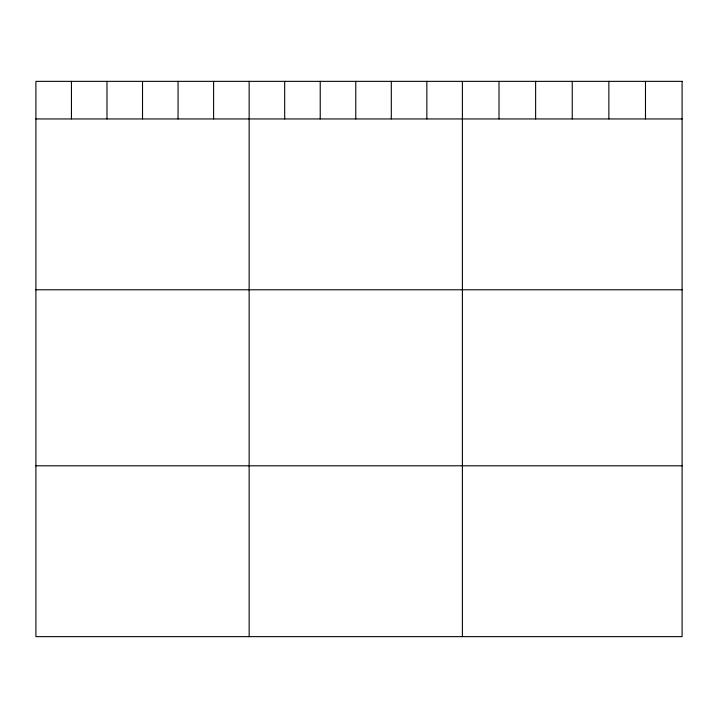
<?xml version="1.0" encoding="UTF-8"?>
<svg xmlns="http://www.w3.org/2000/svg" width="718" height="718" viewBox="0 0 718 718"><rect width="100%" height="100%" fill="white"/><g stroke="black" fill="none" stroke-linecap="round" stroke-linejoin="round"><path stroke-width="1.08" d="M35.9 118.946L682.1 118.946M35.9 289.785L682.1 289.785M35.9 465.803L682.1 465.803M645.482 81.358L645.482 118.946M608.864 81.358L608.864 118.946M572.246 81.358L572.246 118.946M535.628 81.358L535.628 118.946M499.01 81.358L499.01 118.946M462.392 81.358L462.392 636.642M426.851 81.358L426.851 118.946M391.31 81.358L391.31 118.946M355.769 81.358L355.769 118.946M320.228 81.358L320.228 118.946M284.687 81.358L284.687 118.946M249.146 81.358L249.146 636.642M213.605 81.358L213.605 118.946M178.064 81.358L178.064 118.946M142.523 81.358L142.523 118.946M106.982 81.358L106.982 118.946M71.441 81.358L71.441 118.946M682.1 81.358L35.9 81.358L35.9 636.642L682.1 636.642L682.1 81.358"/></g></svg>
